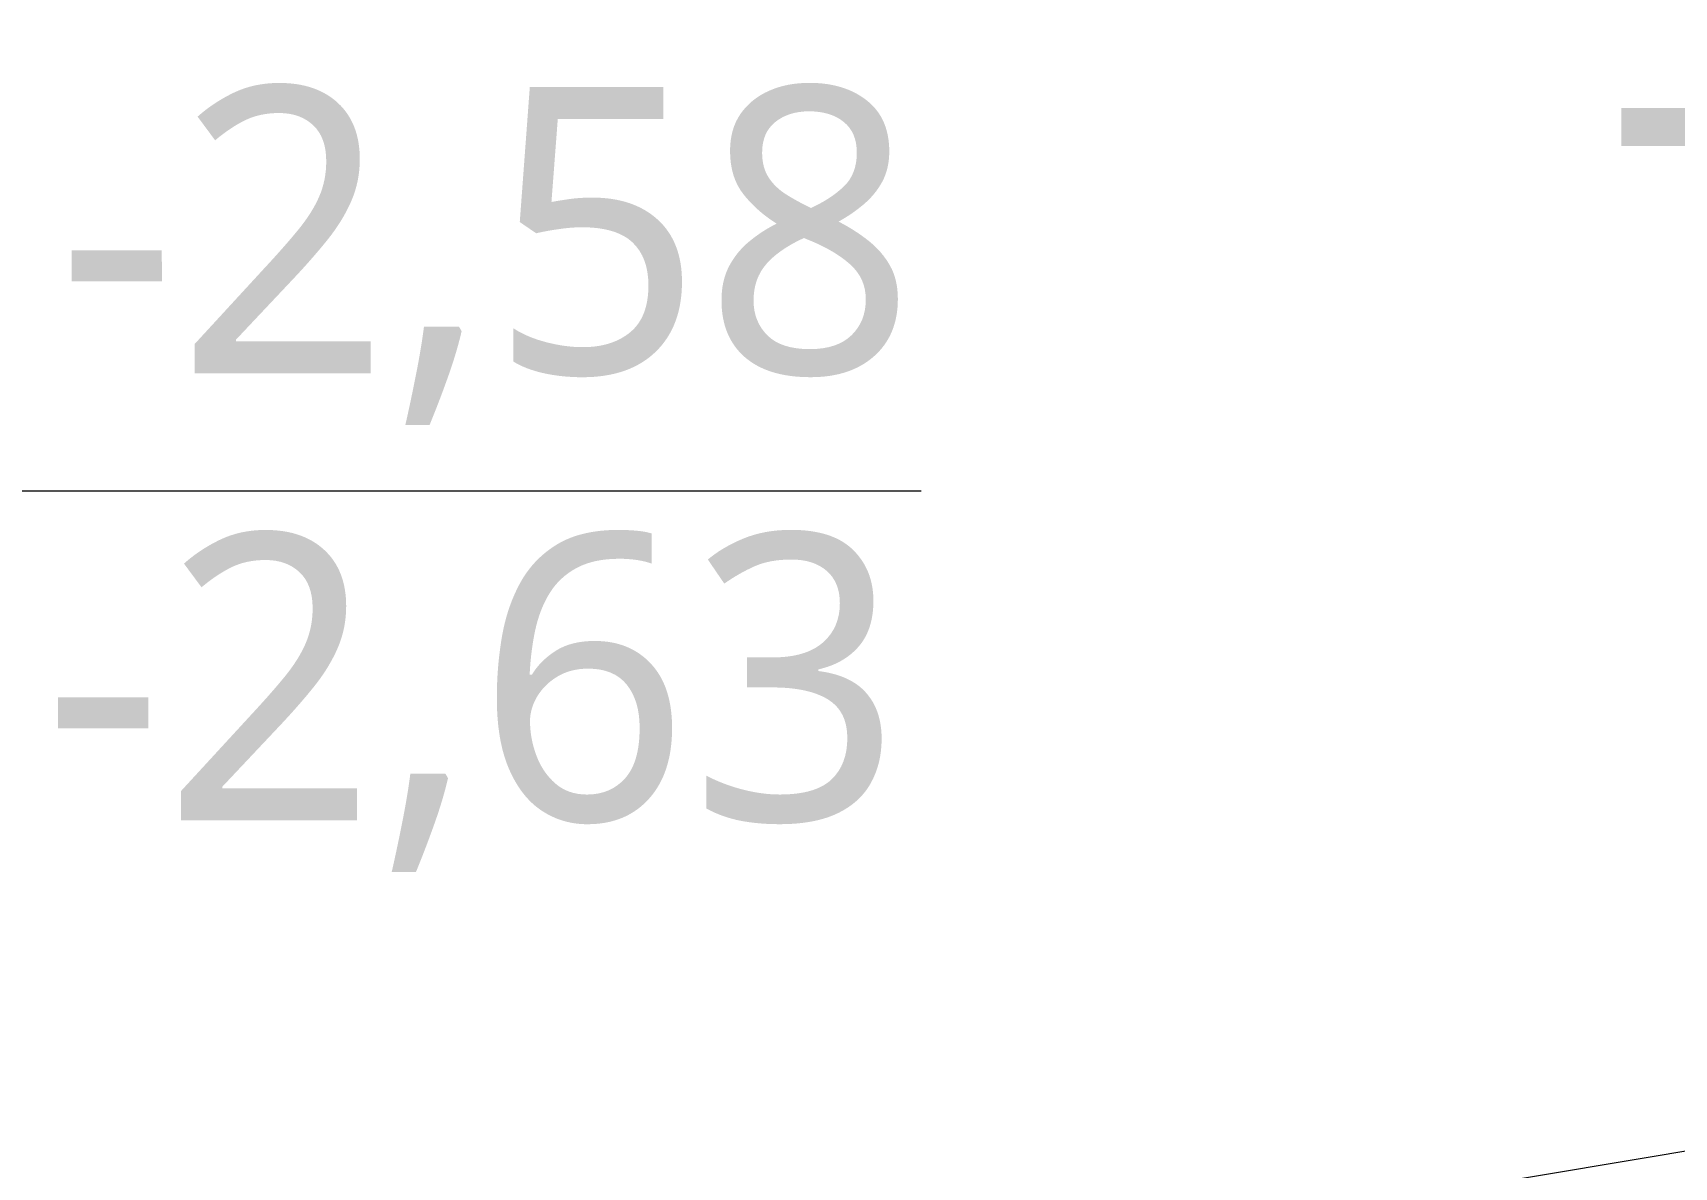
# Model space of a CAD drawing. Header units: millimetres. Extents: x 809 to 8159, y 33 to 4533.
# Drawn here: x 3736.5 to 3816.8, y 1260.2 to 1315.6 of the extents above; entities that cross this region are included whole.
import ezdxf

# ---------------------------------------------------------------- set-up
doc = ezdxf.new("R2010")
doc.units = ezdxf.units.MM
for name, color, linetype, lineweight in [('cevre kotlar', 6, 'Continuous', 0), ('MAHAL', 6, 'Continuous', 0), ('Sıva', 1, 'Continuous', 0)]:
    doc.layers.add(name, color=color, linetype=linetype, lineweight=lineweight)
doc.styles.get("Standard").update_dxf_attribs({"font": 'arial.ttf'})

msp = doc.modelspace()

# ---------------------------------------------------------------- linework, layer by layer
at = {"layer": 'cevre kotlar'}
msp.add_line((3732.37, 1293.224), (3779.939, 1293.224), dxfattribs=at)
at = {"layer": 'Sıva'}
msp.add_line((3974.829, 1287.187), (3578.876, 1221.195), dxfattribs=at)

# ---------------------------------------------------------------- texts
at = {"layer": 'cevre kotlar', "char_height": 14, "attachment_point": 1, "rotation": 0.00978}
for s, insert in [('{\\fTrebuchet MS|b0|i0|c162|p34;-2,58}', (3737.654, 1312.973)), ('{\\fTrebuchet MS|b0|i0|c162|p34;-2,63}', (3736.988, 1291.117))]:
    msp.add_mtext_dynamic_manual_height_columns(s, width=411.22841, gutter_width=1, heights=[0], dxfattribs=dict(at, insert=insert))
at = {"layer": 'MAHAL', "insert": (3702.2, 1425.06), "char_height": 15, "attachment_point": 1}
msp.add_mtext_dynamic_manual_height_columns('\\pi134.56373;{\\fTrebuchet MS|b0|i0|c162|p34;B111\\P\\pi75.82636;GENEL MERDİVEN\\P\\pi117.30615;17.50m²\\P\\pi97.05853;\\fArial|b1|i0|c162|p34;\\H0.7619x;DÖŞ:\\fArial|b0|i0|c162|p34; MERMER\\P\\pi85.32002;\\fArial|b1|i0|c162|p34;DUV: \\fTrebuchet MS|b1|i0|c162|p34; SIVA\\fArial|b0|i0|c162|p34;+ BOYA\\P\\pi111.79241;\\fArial|b1|i0|c162|p34;TAV: \\fArial|b0|i0|c162|p34;BRÜT}', width=308.06685, gutter_width=1, heights=[0], dxfattribs=at)

doc.saveas('drawing.dxf')
